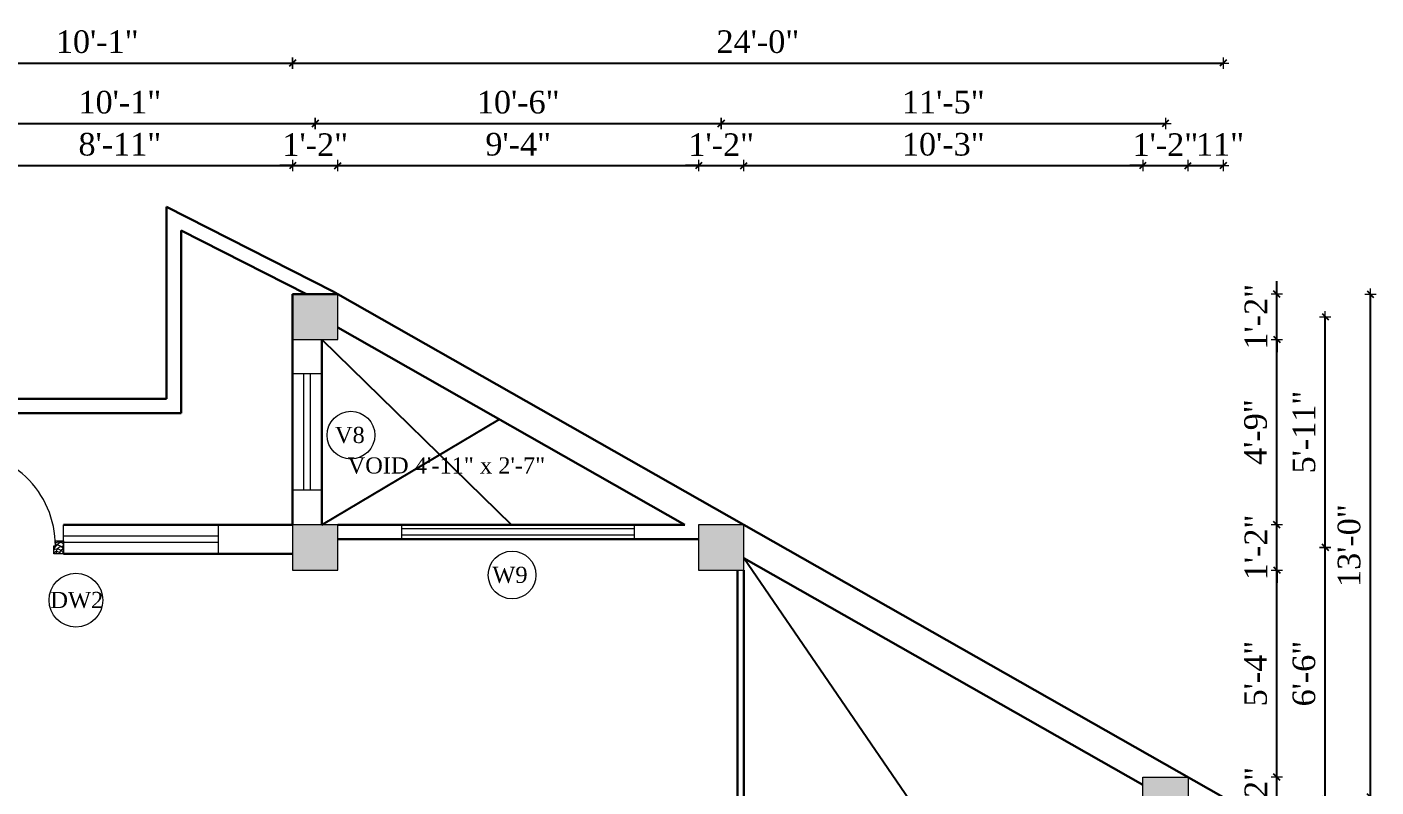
# Model space of a CAD drawing. Header units: inches. Extents: x 4069 to 291496, y -47643 to 12535.
# Drawn here: x 120431.3 to 120848.5, y -27928.5 to -27693.3 of the extents above; entities that cross this region are included whole.
import ezdxf

# ---------------------------------------------------------------- set-up
doc = ezdxf.new("R2010")
doc.units = ezdxf.units.IN
doc.header["$LTSCALE"] = 5
doc.header["$MEASUREMENT"] = 0
for name, color, linetype, lineweight in [('A-WALL', 7, 'Continuous', 9), ('Dimension', 7, 'Continuous', 18), ('DOOR', 62, 'Continuous', 0), ('Dw', 2, 'Continuous', 18)]:
    doc.layers.add(name, color=color, linetype=linetype, lineweight=lineweight)
doc.layers.add('dim line', color=7, linetype='Continuous', lineweight=15, true_color=0xfab2b2)
doc.layers.add('TEXT', color=6, linetype='Continuous')
doc.layers.add('WALL', color=7, linetype='Continuous')
doc.styles.add('ordinary', font='times.ttf')
doc.dimstyles.new('Copy of 96', dxfattribs={"dimtxt": 7, "dimasz": 4, "dimexe": 0.5, "dimexo": 0.5, "dimgap": 3, "dimtad": 1, "dimdec": 1, "dimzin": 11, "dimdsep": 46, "dimlunit": 4, "dimtxsty": 'ordinary', "dimblk": 'OBLIQUE', "dimcen": 0.09, "dimse1": 1, "dimse2": 1, "dimclrt": 6, "dimazin": 0, "dimtfac": 1, "dimtdec": 1, "dimtix": 1, "dimtmove": 2, "dimatfit": 3, "dimldrblk": 'leader', "dimfxl": 0.5, "dimfxlon": 1, "dimtolj": 1, "dimtzin": 0, "dimarcsym": 0})

# ---------------------------------------------------------------- blocks, each defined once
blk = doc.blocks.new('A$C27B36B59')
at = {"layer": 'DOOR'}
for p, q in [((0, 4), (0, 0)), ((2.5, 4), (0, 4)), ((0, 0), (3, 0)), ((2.5, 2.5), (2.5, 4)), ((3, 2.5), (2.5, 2.5)), ((3, 0), (3, 2.5))]:
    blk.add_line(p, q, dxfattribs=at)
for centre, radius, start, end in [((-1.4, -0.54), 4.75, 22.1411, 72.838), ((1.34, 2.09), 1.64, 45.138, 144.8948), ((2.21, 0.3), 2.49, 83.3149, 152.658), ((0.13, 0.37), 2.05, 349.4875, 93.6805), ((1.96, -0.47), 2.01, 58.7447, 166.495), ((-0.06, 0.32), 1.13, 343.542, 86.947), ((2.08, -0.4), 1.17, 38.2816, 160.1519)]:
    blk.add_arc(centre, radius, start, end, dxfattribs=at)
blk = doc.blocks.new('D2')
at = {"layer": 'DOOR'}
for p, q in [((74473.95, 24047.59), (74473.95, 24018.09)), ((74473.95, 24047.59), (74475.45, 24047.59)), ((74475.45, 24047.59), (74475.45, 24018.13))]:
    blk.add_line(p, q, dxfattribs=at)
blk.add_arc((74473.95, 24047.59), 29.5, 180, 272.9146, dxfattribs=at)
at = {"layer": 'DOOR', "xscale": -1, "rotation": 180}
blk.add_blockref('A$C27B36B59', (74441.95, 24050.09), dxfattribs=at)
at = {"layer": 'DOOR', "rotation": 180}
blk.add_blockref('A$C27B36B59', (74477.95, 24050.09), dxfattribs=at)
blk = doc.blocks.new('oblique')
at = {"color": 0, "lineweight": -2}
blk.add_line((0.25, 0.25), (-0.25, -0.25), dxfattribs=at)
at = {"layer": 'dim line', "lineweight": 9}
for p, q in [((-0.4375, 0), (0.4375, 0)), ((0, 0.4375), (0, -0.4375))]:
    blk.add_line(p, q, dxfattribs=at)
blk = doc.blocks.new('*D5359')
at = {"layer": 'A-WALL', "color": 0, "lineweight": -2, "ltscale": 5, "transparency": 16777216}
for p, q in [((120817.88, -27925.44), (120817.88, -27921.44)), ((120817.88, -27939.44), (120817.88, -27925.44)), ((120817.88, -27939.44), (120817.88, -27943.44))]:
    blk.add_line(p, q, dxfattribs=at)
at = {"layer": 'Defpoints', "color": 0, "ltscale": 5, "transparency": 16777216}
for p in [(120790.39, -27925.44), (120817.88, -27925.44), (120790.39, -27939.44)]:
    blk.add_point(p, dxfattribs=at)
at = {"layer": 'A-WALL', "color": 0, "lineweight": -2, "ltscale": 5, "transparency": 16777216, "xscale": 4, "yscale": 4, "zscale": 4}
for p, rotation in [((120817.88, -27925.44), 270), ((120817.88, -27939.44), 90)]:
    blk.add_blockref('oblique', p, dxfattribs=dict(at, rotation=rotation))
at = {"layer": 'A-WALL', "color": 6, "ltscale": 5, "transparency": 16777216, "insert": (120811.38, -27932.44), "char_height": 7, "attachment_point": 5, "rotation": 90, "style": 'ordinary'}
blk.add_mtext('\\A1;1\'-2"', dxfattribs=at)
blk = doc.blocks.new('_OBLIQUE')
at = {"color": 0, "linetype": 'ByBlock'}
blk.add_line((-0.5, -0.5), (0.5, 0.5), dxfattribs=at)
blk = doc.blocks.new('leader')
at = {"layer": 'Dimension'}
for p, q in [((0, -4.33), (0, 4.33)), ((-4.42, 0), (4.42, 0))]:
    blk.add_line(p, q, dxfattribs=at)
blk = doc.blocks.new('*D5360')
at = {"layer": 'A-WALL', "color": 0, "lineweight": -2, "ltscale": 5, "transparency": 16777216}
blk.add_line((120817.88, -27925.44), (120817.88, -27861.34), dxfattribs=at)
at = {"layer": 'Defpoints', "color": 0, "ltscale": 5, "transparency": 16777216}
for p in [(120653.01, -27861.34), (120817.88, -27861.34), (120790.39, -27925.44)]:
    blk.add_point(p, dxfattribs=at)
at = {"layer": 'A-WALL', "color": 0, "lineweight": -2, "ltscale": 5, "transparency": 16777216, "xscale": 4, "yscale": 4, "zscale": 4}
for p, rotation in [((120817.88, -27861.34), 90), ((120817.88, -27925.44), 270)]:
    blk.add_blockref('oblique', p, dxfattribs=dict(at, rotation=rotation))
at = {"layer": 'A-WALL', "color": 6, "ltscale": 5, "transparency": 16777216, "insert": (120811.32, -27893.39), "char_height": 7, "attachment_point": 5, "rotation": 90, "style": 'ordinary'}
blk.add_mtext('\\A1;5\'-4"', dxfattribs=at)
blk = doc.blocks.new('*D5361')
at = {"layer": 'A-WALL', "color": 0, "lineweight": -2, "ltscale": 5, "transparency": 16777216}
for p, q in [((120817.88, -27847.34), (120817.88, -27843.34)), ((120817.88, -27861.34), (120817.88, -27847.34)), ((120817.88, -27861.34), (120817.88, -27865.34))]:
    blk.add_line(p, q, dxfattribs=at)
at = {"layer": 'Defpoints', "color": 0, "ltscale": 5, "transparency": 16777216}
for p in [(120653.01, -27847.34), (120817.88, -27847.34), (120653.01, -27861.34)]:
    blk.add_point(p, dxfattribs=at)
at = {"layer": 'A-WALL', "color": 0, "lineweight": -2, "ltscale": 5, "transparency": 16777216, "xscale": 4, "yscale": 4, "zscale": 4}
for p, rotation in [((120817.88, -27847.34), 270), ((120817.88, -27861.34), 90)]:
    blk.add_blockref('oblique', p, dxfattribs=dict(at, rotation=rotation))
at = {"layer": 'A-WALL', "color": 6, "ltscale": 5, "transparency": 16777216, "insert": (120811.38, -27854.34), "char_height": 7, "attachment_point": 5, "rotation": 90, "style": 'ordinary'}
blk.add_mtext('\\A1;1\'-2"', dxfattribs=at)
blk = doc.blocks.new('*D5362')
at = {"layer": 'A-WALL', "color": 0, "lineweight": -2, "ltscale": 5, "transparency": 16777216}
blk.add_line((120817.88, -27847.34), (120817.88, -27789.95), dxfattribs=at)
at = {"layer": 'Defpoints', "color": 0, "ltscale": 5, "transparency": 16777216}
for p in [(120527.44, -27789.95), (120817.88, -27789.95), (120653.01, -27847.34)]:
    blk.add_point(p, dxfattribs=at)
at = {"layer": 'A-WALL', "color": 0, "lineweight": -2, "ltscale": 5, "transparency": 16777216, "xscale": 4, "yscale": 4, "zscale": 4}
for p, rotation in [((120817.88, -27789.95), 90), ((120817.88, -27847.34), 270)]:
    blk.add_blockref('oblique', p, dxfattribs=dict(at, rotation=rotation))
at = {"layer": 'A-WALL', "color": 6, "ltscale": 5, "transparency": 16777216, "insert": (120811.31, -27818.65), "char_height": 7, "attachment_point": 5, "rotation": 90, "style": 'ordinary'}
blk.add_mtext('\\A1;4\'-9"', dxfattribs=at)
blk = doc.blocks.new('*D5363')
at = {"layer": 'A-WALL', "color": 0, "lineweight": -2, "ltscale": 5, "transparency": 16777216}
for p, q in [((120817.88, -27775.95), (120817.88, -27771.95)), ((120817.88, -27789.95), (120817.88, -27775.95)), ((120817.88, -27789.95), (120817.88, -27793.95))]:
    blk.add_line(p, q, dxfattribs=at)
at = {"layer": 'Defpoints', "color": 0, "ltscale": 5, "transparency": 16777216}
for p in [(120527.44, -27775.95), (120817.88, -27775.95), (120527.44, -27789.95)]:
    blk.add_point(p, dxfattribs=at)
at = {"layer": 'A-WALL', "color": 0, "lineweight": -2, "ltscale": 5, "transparency": 16777216, "xscale": 4, "yscale": 4, "zscale": 4}
for p, rotation in [((120817.88, -27775.95), 270), ((120817.88, -27789.95), 90)]:
    blk.add_blockref('oblique', p, dxfattribs=dict(at, rotation=rotation))
at = {"layer": 'A-WALL', "color": 6, "ltscale": 5, "transparency": 16777216, "insert": (120811.38, -27782.95), "char_height": 7, "attachment_point": 5, "rotation": 90, "style": 'ordinary'}
blk.add_mtext('\\A1;1\'-2"', dxfattribs=at)
blk = doc.blocks.new('*D5365')
at = {"layer": 'A-WALL', "color": 0, "lineweight": -2, "ltscale": 5, "transparency": 16777216}
blk.add_line((120832.84, -27932.44), (120832.84, -27854.34), dxfattribs=at)
at = {"layer": 'Defpoints', "color": 0, "ltscale": 5, "transparency": 16777216}
for p in [(120646.01, -27854.34), (120832.84, -27854.34), (120783.39, -27932.44)]:
    blk.add_point(p, dxfattribs=at)
at = {"layer": 'A-WALL', "color": 0, "lineweight": -2, "ltscale": 5, "transparency": 16777216, "xscale": 4, "yscale": 4, "zscale": 4}
for p, rotation in [((120832.84, -27854.34), 90), ((120832.84, -27932.44), 270)]:
    blk.add_blockref('oblique', p, dxfattribs=dict(at, rotation=rotation))
at = {"layer": 'A-WALL', "color": 6, "ltscale": 5, "transparency": 16777216, "insert": (120826.28, -27893.39), "char_height": 7, "attachment_point": 5, "rotation": 90, "style": 'ordinary'}
blk.add_mtext('\\A1;6\'-6"', dxfattribs=at)
blk = doc.blocks.new('*D5366')
at = {"layer": 'A-WALL', "color": 0, "lineweight": -2, "ltscale": 5, "transparency": 16777216}
blk.add_line((120832.84, -27854.34), (120832.84, -27782.95), dxfattribs=at)
at = {"layer": 'Defpoints', "color": 0, "ltscale": 5, "transparency": 16777216}
for p in [(120520.44, -27782.95), (120832.84, -27782.95), (120646.01, -27854.34)]:
    blk.add_point(p, dxfattribs=at)
at = {"layer": 'A-WALL', "color": 0, "lineweight": -2, "ltscale": 5, "transparency": 16777216, "xscale": 4, "yscale": 4, "zscale": 4}
for p, rotation in [((120832.84, -27782.95), 90), ((120832.84, -27854.34), 270)]:
    blk.add_blockref('oblique', p, dxfattribs=dict(at, rotation=rotation))
at = {"layer": 'A-WALL', "color": 6, "ltscale": 5, "transparency": 16777216, "insert": (120826.28, -27818.65), "char_height": 7, "attachment_point": 5, "rotation": 90, "style": 'ordinary'}
blk.add_mtext('\\A1;5\'-11"', dxfattribs=at)
blk = doc.blocks.new('*D5368')
at = {"layer": 'A-WALL', "color": 0, "lineweight": -2, "ltscale": 5, "transparency": 16777216}
blk.add_line((120406.55, -27736.19), (120513.44, -27736.19), dxfattribs=at)
at = {"layer": 'Defpoints', "color": 0, "ltscale": 5, "transparency": 16777216}
for p in [(120513.44, -27736.19), (120513.44, -27775.95), (120406.55, -27847.34)]:
    blk.add_point(p, dxfattribs=at)
at = {"layer": 'A-WALL', "color": 0, "lineweight": -2, "ltscale": 5, "transparency": 16777216, "xscale": 4, "yscale": 4, "zscale": 4, "rotation": 180}
blk.add_blockref('oblique', (120406.55, -27736.19), dxfattribs=at)
at = {"layer": 'A-WALL', "color": 0, "lineweight": -2, "ltscale": 5, "transparency": 16777216, "xscale": 4, "yscale": 4, "zscale": 4}
blk.add_blockref('oblique', (120513.44, -27736.19), dxfattribs=at)
at = {"layer": 'A-WALL', "color": 6, "ltscale": 5, "transparency": 16777216, "insert": (120460, -27729.62), "char_height": 7, "attachment_point": 5, "style": 'ordinary'}
blk.add_mtext('\\A1;8\'-11"', dxfattribs=at)
blk = doc.blocks.new('*D5369')
at = {"layer": 'A-WALL', "color": 0, "lineweight": -2, "ltscale": 5, "transparency": 16777216}
for p, q in [((120513.44, -27736.19), (120509.44, -27736.19)), ((120513.44, -27736.19), (120527.44, -27736.19)), ((120527.44, -27736.19), (120531.44, -27736.19))]:
    blk.add_line(p, q, dxfattribs=at)
at = {"layer": 'Defpoints', "color": 0, "ltscale": 5, "transparency": 16777216}
for p in [(120527.44, -27736.19), (120513.44, -27775.95), (120527.44, -27775.95)]:
    blk.add_point(p, dxfattribs=at)
at = {"layer": 'A-WALL', "color": 0, "lineweight": -2, "ltscale": 5, "transparency": 16777216, "xscale": 4, "yscale": 4, "zscale": 4}
blk.add_blockref('oblique', (120513.44, -27736.19), dxfattribs=at)
at = {"layer": 'A-WALL', "color": 0, "lineweight": -2, "ltscale": 5, "transparency": 16777216, "xscale": 4, "yscale": 4, "zscale": 4, "rotation": 180}
blk.add_blockref('oblique', (120527.44, -27736.19), dxfattribs=at)
at = {"layer": 'A-WALL', "color": 6, "ltscale": 5, "transparency": 16777216, "insert": (120520.44, -27729.69), "char_height": 7, "attachment_point": 5, "style": 'ordinary'}
blk.add_mtext('\\A1;1\'-2"', dxfattribs=at)
blk = doc.blocks.new('*D5370')
at = {"layer": 'A-WALL', "color": 0, "lineweight": -2, "ltscale": 5, "transparency": 16777216}
blk.add_line((120527.44, -27736.19), (120639.01, -27736.19), dxfattribs=at)
at = {"layer": 'Defpoints', "color": 0, "ltscale": 5, "transparency": 16777216}
for p in [(120639.01, -27736.19), (120527.44, -27775.95), (120639.01, -27847.34)]:
    blk.add_point(p, dxfattribs=at)
at = {"layer": 'A-WALL', "color": 0, "lineweight": -2, "ltscale": 5, "transparency": 16777216, "xscale": 4, "yscale": 4, "zscale": 4, "rotation": 180}
blk.add_blockref('oblique', (120527.44, -27736.19), dxfattribs=at)
at = {"layer": 'A-WALL', "color": 0, "lineweight": -2, "ltscale": 5, "transparency": 16777216, "xscale": 4, "yscale": 4, "zscale": 4}
blk.add_blockref('oblique', (120639.01, -27736.19), dxfattribs=at)
at = {"layer": 'A-WALL', "color": 6, "ltscale": 5, "transparency": 16777216, "insert": (120583.22, -27729.61), "char_height": 7, "attachment_point": 5, "style": 'ordinary'}
blk.add_mtext('\\A1;9\'-4"', dxfattribs=at)
blk = doc.blocks.new('*D5371')
at = {"layer": 'A-WALL', "color": 0, "lineweight": -2, "ltscale": 5, "transparency": 16777216}
for p, q in [((120639.01, -27736.19), (120635.01, -27736.19)), ((120639.01, -27736.19), (120653.01, -27736.19)), ((120653.01, -27736.19), (120657.01, -27736.19))]:
    blk.add_line(p, q, dxfattribs=at)
at = {"layer": 'Defpoints', "color": 0, "ltscale": 5, "transparency": 16777216}
for p in [(120653.01, -27736.19), (120639.01, -27847.34), (120653.01, -27847.34)]:
    blk.add_point(p, dxfattribs=at)
at = {"layer": 'A-WALL', "color": 0, "lineweight": -2, "ltscale": 5, "transparency": 16777216, "xscale": 4, "yscale": 4, "zscale": 4}
blk.add_blockref('oblique', (120639.01, -27736.19), dxfattribs=at)
at = {"layer": 'A-WALL', "color": 0, "lineweight": -2, "ltscale": 5, "transparency": 16777216, "xscale": 4, "yscale": 4, "zscale": 4, "rotation": 180}
blk.add_blockref('oblique', (120653.01, -27736.19), dxfattribs=at)
at = {"layer": 'A-WALL', "color": 6, "ltscale": 5, "transparency": 16777216, "insert": (120646.01, -27729.69), "char_height": 7, "attachment_point": 5, "style": 'ordinary'}
blk.add_mtext('\\A1;1\'-2"', dxfattribs=at)
blk = doc.blocks.new('*D5372')
at = {"layer": 'A-WALL', "color": 0, "lineweight": -2, "ltscale": 5, "transparency": 16777216}
blk.add_line((120653.01, -27736.19), (120776.39, -27736.19), dxfattribs=at)
at = {"layer": 'Defpoints', "color": 0, "ltscale": 5, "transparency": 16777216}
for p in [(120776.39, -27736.19), (120653.01, -27847.34), (120776.39, -27925.44)]:
    blk.add_point(p, dxfattribs=at)
at = {"layer": 'A-WALL', "color": 0, "lineweight": -2, "ltscale": 5, "transparency": 16777216, "xscale": 4, "yscale": 4, "zscale": 4, "rotation": 180}
blk.add_blockref('oblique', (120653.01, -27736.19), dxfattribs=at)
at = {"layer": 'A-WALL', "color": 0, "lineweight": -2, "ltscale": 5, "transparency": 16777216, "xscale": 4, "yscale": 4, "zscale": 4}
blk.add_blockref('oblique', (120776.39, -27736.19), dxfattribs=at)
at = {"layer": 'A-WALL', "color": 6, "ltscale": 5, "transparency": 16777216, "insert": (120714.7, -27729.62), "char_height": 7, "attachment_point": 5, "style": 'ordinary'}
blk.add_mtext('\\A1;10\'-3"', dxfattribs=at)
blk = doc.blocks.new('*D5373')
at = {"layer": 'A-WALL', "color": 0, "lineweight": -2, "ltscale": 5, "transparency": 16777216}
for p, q in [((120776.39, -27736.19), (120772.39, -27736.19)), ((120776.39, -27736.19), (120790.39, -27736.19)), ((120790.39, -27736.19), (120794.39, -27736.19))]:
    blk.add_line(p, q, dxfattribs=at)
at = {"layer": 'Defpoints', "color": 0, "ltscale": 5, "transparency": 16777216}
for p in [(120790.39, -27736.19), (120776.39, -27925.44), (120790.39, -27925.44)]:
    blk.add_point(p, dxfattribs=at)
at = {"layer": 'A-WALL', "color": 0, "lineweight": -2, "ltscale": 5, "transparency": 16777216, "xscale": 4, "yscale": 4, "zscale": 4}
blk.add_blockref('oblique', (120776.39, -27736.19), dxfattribs=at)
at = {"layer": 'A-WALL', "color": 0, "lineweight": -2, "ltscale": 5, "transparency": 16777216, "xscale": 4, "yscale": 4, "zscale": 4, "rotation": 180}
blk.add_blockref('oblique', (120790.39, -27736.19), dxfattribs=at)
at = {"layer": 'A-WALL', "color": 6, "ltscale": 5, "transparency": 16777216, "insert": (120783.39, -27729.69), "char_height": 7, "attachment_point": 5, "style": 'ordinary'}
blk.add_mtext('\\A1;1\'-2"', dxfattribs=at)
blk = doc.blocks.new('*D5374')
at = {"layer": 'A-WALL', "color": 0, "lineweight": -2, "ltscale": 5, "transparency": 16777216}
blk.add_line((120790.39, -27736.19), (120801.25, -27736.19), dxfattribs=at)
at = {"layer": 'Defpoints', "color": 0, "ltscale": 5, "transparency": 16777216}
for p in [(120801.25, -27736.19), (120790.39, -27925.44), (120801.25, -27931.61)]:
    blk.add_point(p, dxfattribs=at)
at = {"layer": 'A-WALL', "color": 0, "lineweight": -2, "ltscale": 5, "transparency": 16777216, "xscale": 4, "yscale": 4, "zscale": 4, "rotation": 180}
blk.add_blockref('oblique', (120790.39, -27736.19), dxfattribs=at)
at = {"layer": 'A-WALL', "color": 0, "lineweight": -2, "ltscale": 5, "transparency": 16777216, "xscale": 4, "yscale": 4, "zscale": 4}
blk.add_blockref('oblique', (120801.25, -27736.19), dxfattribs=at)
at = {"layer": 'A-WALL', "color": 6, "ltscale": 5, "transparency": 16777216, "insert": (120800.3, -27729.62), "char_height": 7, "attachment_point": 5, "style": 'ordinary'}
blk.add_mtext('\\A1;11"', dxfattribs=at)
blk = doc.blocks.new('*D5375')
at = {"layer": 'A-WALL', "color": 0, "lineweight": -2, "ltscale": 5, "transparency": 16777216}
blk.add_line((120399.55, -27723.15), (120520.44, -27723.15), dxfattribs=at)
at = {"layer": 'Defpoints', "color": 0, "ltscale": 5, "transparency": 16777216}
for p in [(120520.44, -27723.15), (120399.55, -27854.34), (120520.44, -27854.34)]:
    blk.add_point(p, dxfattribs=at)
at = {"layer": 'A-WALL', "color": 0, "lineweight": -2, "ltscale": 5, "transparency": 16777216, "xscale": 4, "yscale": 4, "zscale": 4, "rotation": 180}
blk.add_blockref('oblique', (120399.55, -27723.15), dxfattribs=at)
at = {"layer": 'A-WALL', "color": 0, "lineweight": -2, "ltscale": 5, "transparency": 16777216, "xscale": 4, "yscale": 4, "zscale": 4}
blk.add_blockref('oblique', (120520.44, -27723.15), dxfattribs=at)
at = {"layer": 'A-WALL', "color": 6, "ltscale": 5, "transparency": 16777216, "insert": (120460, -27716.59), "char_height": 7, "attachment_point": 5, "style": 'ordinary'}
blk.add_mtext('\\A1;10\'-1"', dxfattribs=at)
blk = doc.blocks.new('*D5376')
at = {"layer": 'A-WALL', "color": 0, "lineweight": -2, "ltscale": 5, "transparency": 16777216}
blk.add_line((120520.44, -27723.15), (120646.01, -27723.15), dxfattribs=at)
at = {"layer": 'Defpoints', "color": 0, "ltscale": 5, "transparency": 16777216}
for p in [(120646.01, -27723.15), (120520.44, -27854.34), (120646.01, -27854.34)]:
    blk.add_point(p, dxfattribs=at)
at = {"layer": 'A-WALL', "color": 0, "lineweight": -2, "ltscale": 5, "transparency": 16777216, "xscale": 4, "yscale": 4, "zscale": 4, "rotation": 180}
blk.add_blockref('oblique', (120520.44, -27723.15), dxfattribs=at)
at = {"layer": 'A-WALL', "color": 0, "lineweight": -2, "ltscale": 5, "transparency": 16777216, "xscale": 4, "yscale": 4, "zscale": 4}
blk.add_blockref('oblique', (120646.01, -27723.15), dxfattribs=at)
at = {"layer": 'A-WALL', "color": 6, "ltscale": 5, "transparency": 16777216, "insert": (120583.22, -27716.59), "char_height": 7, "attachment_point": 5, "style": 'ordinary'}
blk.add_mtext('\\A1;10\'-6"', dxfattribs=at)
blk = doc.blocks.new('*D5377')
at = {"layer": 'A-WALL', "color": 0, "lineweight": -2, "ltscale": 5, "transparency": 16777216}
blk.add_line((120646.01, -27723.15), (120783.39, -27723.15), dxfattribs=at)
at = {"layer": 'Defpoints', "color": 0, "ltscale": 5, "transparency": 16777216}
for p in [(120783.39, -27723.15), (120646.01, -27854.34), (120783.39, -27932.44)]:
    blk.add_point(p, dxfattribs=at)
at = {"layer": 'A-WALL', "color": 0, "lineweight": -2, "ltscale": 5, "transparency": 16777216, "xscale": 4, "yscale": 4, "zscale": 4, "rotation": 180}
blk.add_blockref('oblique', (120646.01, -27723.15), dxfattribs=at)
at = {"layer": 'A-WALL', "color": 0, "lineweight": -2, "ltscale": 5, "transparency": 16777216, "xscale": 4, "yscale": 4, "zscale": 4}
blk.add_blockref('oblique', (120783.39, -27723.15), dxfattribs=at)
at = {"layer": 'A-WALL', "color": 6, "ltscale": 5, "transparency": 16777216, "insert": (120714.7, -27716.59), "char_height": 7, "attachment_point": 5, "style": 'ordinary'}
blk.add_mtext('\\A1;11\'-5"', dxfattribs=at)
blk = doc.blocks.new('*D5378')
at = {"layer": 'A-WALL', "color": 0, "lineweight": -2, "ltscale": 5, "transparency": 16777216}
blk.add_line((120392.55, -27704.43), (120513.44, -27704.43), dxfattribs=at)
at = {"layer": 'Defpoints', "color": 0, "ltscale": 5, "transparency": 16777216}
for p in [(120513.44, -27704.43), (120513.44, -27775.95), (120392.55, -27847.34)]:
    blk.add_point(p, dxfattribs=at)
at = {"layer": 'A-WALL', "color": 0, "lineweight": -2, "ltscale": 5, "transparency": 16777216, "xscale": 4, "yscale": 4, "zscale": 4, "rotation": 180}
blk.add_blockref('oblique', (120392.55, -27704.43), dxfattribs=at)
at = {"layer": 'A-WALL', "color": 0, "lineweight": -2, "ltscale": 5, "transparency": 16777216, "xscale": 4, "yscale": 4, "zscale": 4}
blk.add_blockref('oblique', (120513.44, -27704.43), dxfattribs=at)
at = {"layer": 'A-WALL', "color": 6, "ltscale": 5, "transparency": 16777216, "insert": (120453, -27697.87), "char_height": 7, "attachment_point": 5, "style": 'ordinary'}
blk.add_mtext('\\A1;10\'-1"', dxfattribs=at)
blk = doc.blocks.new('*D5379')
at = {"layer": 'A-WALL', "color": 0, "lineweight": -2, "ltscale": 5, "transparency": 16777216}
blk.add_line((120513.44, -27704.43), (120801.25, -27704.43), dxfattribs=at)
at = {"layer": 'Defpoints', "color": 0, "ltscale": 5, "transparency": 16777216}
for p in [(120801.25, -27704.43), (120513.44, -27775.95), (120801.25, -27931.61)]:
    blk.add_point(p, dxfattribs=at)
at = {"layer": 'A-WALL', "color": 0, "lineweight": -2, "ltscale": 5, "transparency": 16777216, "xscale": 4, "yscale": 4, "zscale": 4, "rotation": 180}
blk.add_blockref('oblique', (120513.44, -27704.43), dxfattribs=at)
at = {"layer": 'A-WALL', "color": 0, "lineweight": -2, "ltscale": 5, "transparency": 16777216, "xscale": 4, "yscale": 4, "zscale": 4}
blk.add_blockref('oblique', (120801.25, -27704.43), dxfattribs=at)
at = {"layer": 'A-WALL', "color": 6, "ltscale": 5, "transparency": 16777216, "insert": (120657.35, -27697.87), "char_height": 7, "attachment_point": 5, "style": 'ordinary'}
blk.add_mtext('\\A1;24\'-0"', dxfattribs=at)
blk = doc.blocks.new('*D5381')
at = {"layer": 'A-WALL', "color": 0, "lineweight": -2, "ltscale": 5, "transparency": 16777216}
blk.add_line((120846.79, -27931.61), (120846.79, -27775.95), dxfattribs=at)
at = {"layer": 'Defpoints', "color": 0, "ltscale": 5, "transparency": 16777216}
for p in [(120527.44, -27775.95), (120846.79, -27775.95), (120801.25, -27931.61)]:
    blk.add_point(p, dxfattribs=at)
at = {"layer": 'A-WALL', "color": 0, "lineweight": -2, "ltscale": 5, "transparency": 16777216, "xscale": 4, "yscale": 4, "zscale": 4}
for p, rotation in [((120846.79, -27775.95), 90), ((120846.79, -27931.61), 270)]:
    blk.add_blockref('oblique', p, dxfattribs=dict(at, rotation=rotation))
at = {"layer": 'A-WALL', "color": 6, "ltscale": 5, "transparency": 16777216, "insert": (120840.23, -27853.78), "char_height": 7, "attachment_point": 5, "rotation": 90, "style": 'ordinary'}
blk.add_mtext('\\A1;13\'-0"', dxfattribs=at)

msp = doc.modelspace()

# ---------------------------------------------------------------- hatches: boundary and pattern name
at = {"layer": 'WALL', "linetype": 'ByBlock', "ltscale": 5, "true_color": 0xf8991e}
h = msp.add_hatch(color=30, dxfattribs=at)
h.dxf.hatch_style = 1
h.paths.add_polyline_path([(120527.44021, -27775.95386), (120513.44021, -27775.95386), (120513.44021, -27789.95386), (120527.44021, -27789.95386)])
h = msp.add_hatch(color=30, dxfattribs=at)
h.dxf.hatch_style = 1
h.paths.add_polyline_path([(120527.44021, -27847.33726), (120513.44021, -27847.33726), (120513.44021, -27861.33726), (120527.44021, -27861.33726)])
h = msp.add_hatch(color=30, dxfattribs=at)
h.dxf.hatch_style = 1
h.paths.add_polyline_path([(120653.007, -27861.33726), (120653.007, -27847.33726), (120639.007, -27847.33726), (120639.007, -27861.33726)])
h = msp.add_hatch(color=30, dxfattribs=at)
h.dxf.hatch_style = 1
h.paths.add_polyline_path([(120776.39365, -27925.44011), (120776.39365, -27939.44011), (120790.39365, -27939.44011), (120790.39365, -27925.44011)])

# ---------------------------------------------------------------- linework, layer by layer
at = {"layer": 'A-WALL', "lineweight": 30}
for p, q in [((120474.44021, -27748.91441), (120474.44021, -27808.33726)), ((120474.44021, -27748.91441), (120525.9664, -27775.11602)), ((120478.94021, -27756.2511), (120478.94021, -27812.83726)), ((120478.94021, -27756.2511), (120517.68624, -27775.95386)), ((120513.44021, -27775.95386), (120513.44021, -27847.33726)), ((120527.44021, -27775.95386), (120513.44021, -27775.95386)), ((120525.9664, -27775.11602), (120527.44021, -27775.95386)), ((120527.44021, -27775.95386), (120653.007, -27847.33726)), ((120522.44021, -27789.95386), (120522.44021, -27847.33726)), ((120527.44021, -27786.30652), (120634.79618, -27847.33726)), ((120393.47822, -27808.33726), (120474.44021, -27808.33726)), ((120397.87284, -27812.83726), (120478.94021, -27812.83726)), ((120442.55395, -27847.33726), (120513.44021, -27847.33726)), ((120527.44021, -27847.33726), (120634.79618, -27847.33726)), ((120653.007, -27847.33726), (120801.25289, -27931.61348)), ((120639.007, -27851.83726), (120527.44021, -27851.83726)), ((120513.44021, -27856.33726), (120442.55395, -27856.33726)), ((120653.007, -27857.68992), (120776.39365, -27927.83392)), ((120651.007, -27861.33726), (120651.007, -27988.11959)), ((120653.007, -27861.33726), (120653.007, -27988.11959))]:
    msp.add_line(p, q, dxfattribs=at)
at = {"layer": 'A-WALL', "ltscale": 5}
for p, q in [((120522.44021, -27800.64556), (120513.44021, -27800.64556)), ((120522.44021, -27836.64556), (120513.44021, -27836.64556)), ((120442.55395, -27856.33726), (120442.55395, -27847.33726)), ((120490.55395, -27856.33726), (120490.55395, -27847.33726)), ((120547.22361, -27851.83726), (120547.22361, -27847.33726)), ((120619.22361, -27851.83726), (120619.22361, -27847.33726))]:
    msp.add_line(p, q, dxfattribs=at)
for points in [[(120513.44021, -27789.95386), (120527.44021, -27789.95386), (120527.44021, -27775.95386), (120513.44021, -27775.95386)], [(120513.44021, -27861.33726), (120527.44021, -27861.33726), (120527.44021, -27847.33726), (120513.44021, -27847.33726)], [(120639.007, -27861.33726), (120653.007, -27861.33726), (120653.007, -27847.33726), (120639.007, -27847.33726)], [(120776.39365, -27925.44011), (120790.39365, -27925.44011), (120790.39365, -27939.44011), (120776.39365, -27939.44011)]]:
    msp.add_lwpolyline(points, close=True, dxfattribs=at)
for centre, radius in [((120531.48426, -27819.60334), 7.38406), ((120581.3217, -27862.88069), 7.38406), ((120446.4111, -27870.66623), 8.31985)]:
    msp.add_circle(centre, radius, dxfattribs=at)
at = {"layer": 'Dw', "color": 3}
for p, q in [((120516.94021, -27836.64556), (120516.94021, -27800.64556)), ((120518.94021, -27836.64556), (120518.94021, -27800.64556)), ((120619.22361, -27848.58726), (120547.22361, -27848.58726)), ((120490.55395, -27850.83726), (120442.55395, -27850.83726)), ((120490.55395, -27852.83726), (120442.55395, -27852.83726)), ((120619.22361, -27850.58726), (120547.22361, -27850.58726))]:
    msp.add_line(p, q, dxfattribs=at)
at = {"layer": 'WALL', "color": 30, "linetype": 'ByBlock', "ltscale": 5, "true_color": 0xf8991e}
for p, q in [((120522.44021, -27789.95386), (120581.1182, -27847.33726)), ((120522.44021, -27847.33726), (120577.38891, -27814.70183)), ((120742.01627, -27987.61959), (120653.007, -27857.68992))]:
    msp.add_line(p, q, dxfattribs=at)

# ---------------------------------------------------------------- block references
at = {"layer": 'WALL', "color": 2, "linetype": 'ByBlock', "rotation": 180.0000000001832}
msp.add_blockref('D2', (194884.50517, -3806.24934), dxfattribs=at)

# ---------------------------------------------------------------- texts
at = {"layer": 'TEXT', "style": 'ordinary'}
for s, p in [('V8', (120526.52202, -27822.04746)), ('VOID 4\'-11" x 2\'-7"', (120530.43927, -27831.46966)), ('W9', (120575.20418, -27865.32482)), ('DW2', (120438.50555, -27873.10495))]:
    msp.add_text(s, height=5, dxfattribs=at).set_placement(p)

# ---------------------------------------------------------------- dimensions: what is measured, and where the dimension line sits
at = {"layer": 'A-WALL', "ltscale": 5}
for base, p1, p2, picture, middle in [((120513.44021, -27704.4279), (120392.55395, -27847.33726), (120513.44021, -27775.95386), '*D5378', (120452.99708, -27697.86734)), ((120801.25289, -27704.4279), (120513.44021, -27775.95386), (120801.25289, -27931.61348), '*D5379', (120657.34655, -27697.86734)), ((120520.44021, -27723.14824), (120399.55395, -27854.33726), (120520.44021, -27854.33726), '*D5375', (120459.99708, -27716.58768)), ((120646.007, -27723.14824), (120520.44021, -27854.33726), (120646.007, -27854.33726), '*D5376', (120583.22361, -27716.58768)), ((120783.39365, -27723.14824), (120646.007, -27854.33726), (120783.39365, -27932.44011), '*D5377', (120714.70033, -27716.58768)), ((120513.44021, -27736.18548), (120406.55395, -27847.33726), (120513.44021, -27775.95386), '*D5368', (120459.99708, -27729.62492)), ((120527.44021, -27736.18548), (120513.44021, -27775.95386), (120527.44021, -27775.95386), '*D5369', (120520.44021, -27729.68548)), ((120639.007, -27736.18548), (120527.44021, -27775.95386), (120639.007, -27847.33726), '*D5370', (120583.22361, -27729.61483)), ((120653.007, -27736.18548), (120639.007, -27847.33726), (120653.007, -27847.33726), '*D5371', (120646.007, -27729.68548)), ((120776.39365, -27736.18548), (120653.007, -27847.33726), (120776.39365, -27925.44011), '*D5372', (120714.70033, -27729.62492)), ((120790.39365, -27736.18548), (120776.39365, -27925.44011), (120790.39365, -27925.44011), '*D5373', (120783.39365, -27729.68548))]:
    dim = msp.add_linear_dim(base=base, p1=p1, p2=p2, dimstyle='Copy of 96', override={"dimdec": 0, "dimblk": 'oblique', "dimtdec": 0, "dimarcsym": 1}, dxfattribs=at)
    dim.commit()
    dim.dimension.update_dxf_attribs({"geometry": picture, "text_midpoint": middle})
dim = msp.add_linear_dim(base=(120801.25289, -27736.18548), p1=(120790.39365, -27925.44011), p2=(120801.25289, -27931.61348), dimstyle='Copy of 96', override={"dimdec": 0, "dimblk": 'oblique', "dimtdec": 0, "dimarcsym": 1}, dxfattribs=at)
dim.commit()
dim.dimension.update_dxf_attribs({"geometry": '*D5374', "text_midpoint": (120800.29993, -27729.62251), "dimtype": 160})
for base, p1, p2, picture, middle in [((120817.88275, -27775.95386), (120527.44021, -27789.95386), (120527.44021, -27775.95386), '*D5363', (120811.38275, -27782.95386)), ((120846.79407, -27775.95386), (120801.25289, -27931.61348), (120527.44021, -27775.95386), '*D5381', (120840.23351, -27853.78367)), ((120832.84074, -27782.95386), (120646.007, -27854.33726), (120520.44021, -27782.95386), '*D5366', (120826.28018, -27818.64556)), ((120817.88275, -27789.95386), (120653.007, -27847.33726), (120527.44021, -27789.95386), '*D5362', (120811.3121, -27818.64556)), ((120817.88275, -27847.33726), (120653.007, -27861.33726), (120653.007, -27847.33726), '*D5361', (120811.38275, -27854.33726)), ((120832.84074, -27854.33726), (120783.39365, -27932.44011), (120646.007, -27854.33726), '*D5365', (120826.28018, -27893.38868)), ((120817.88275, -27861.33726), (120790.39365, -27925.44011), (120653.007, -27861.33726), '*D5360', (120811.32219, -27893.38868)), ((120817.88275, -27925.44011), (120790.39365, -27939.44011), (120790.39365, -27925.44011), '*D5359', (120811.38275, -27932.44011))]:
    dim = msp.add_linear_dim(base=base, p1=p1, p2=p2, angle=90, dimstyle='Copy of 96', override={"dimdec": 0, "dimblk": 'oblique', "dimtdec": 0, "dimarcsym": 1}, dxfattribs=at)
    dim.commit()
    dim.dimension.update_dxf_attribs({"geometry": picture, "text_midpoint": middle})

doc.saveas('drawing.dxf')
